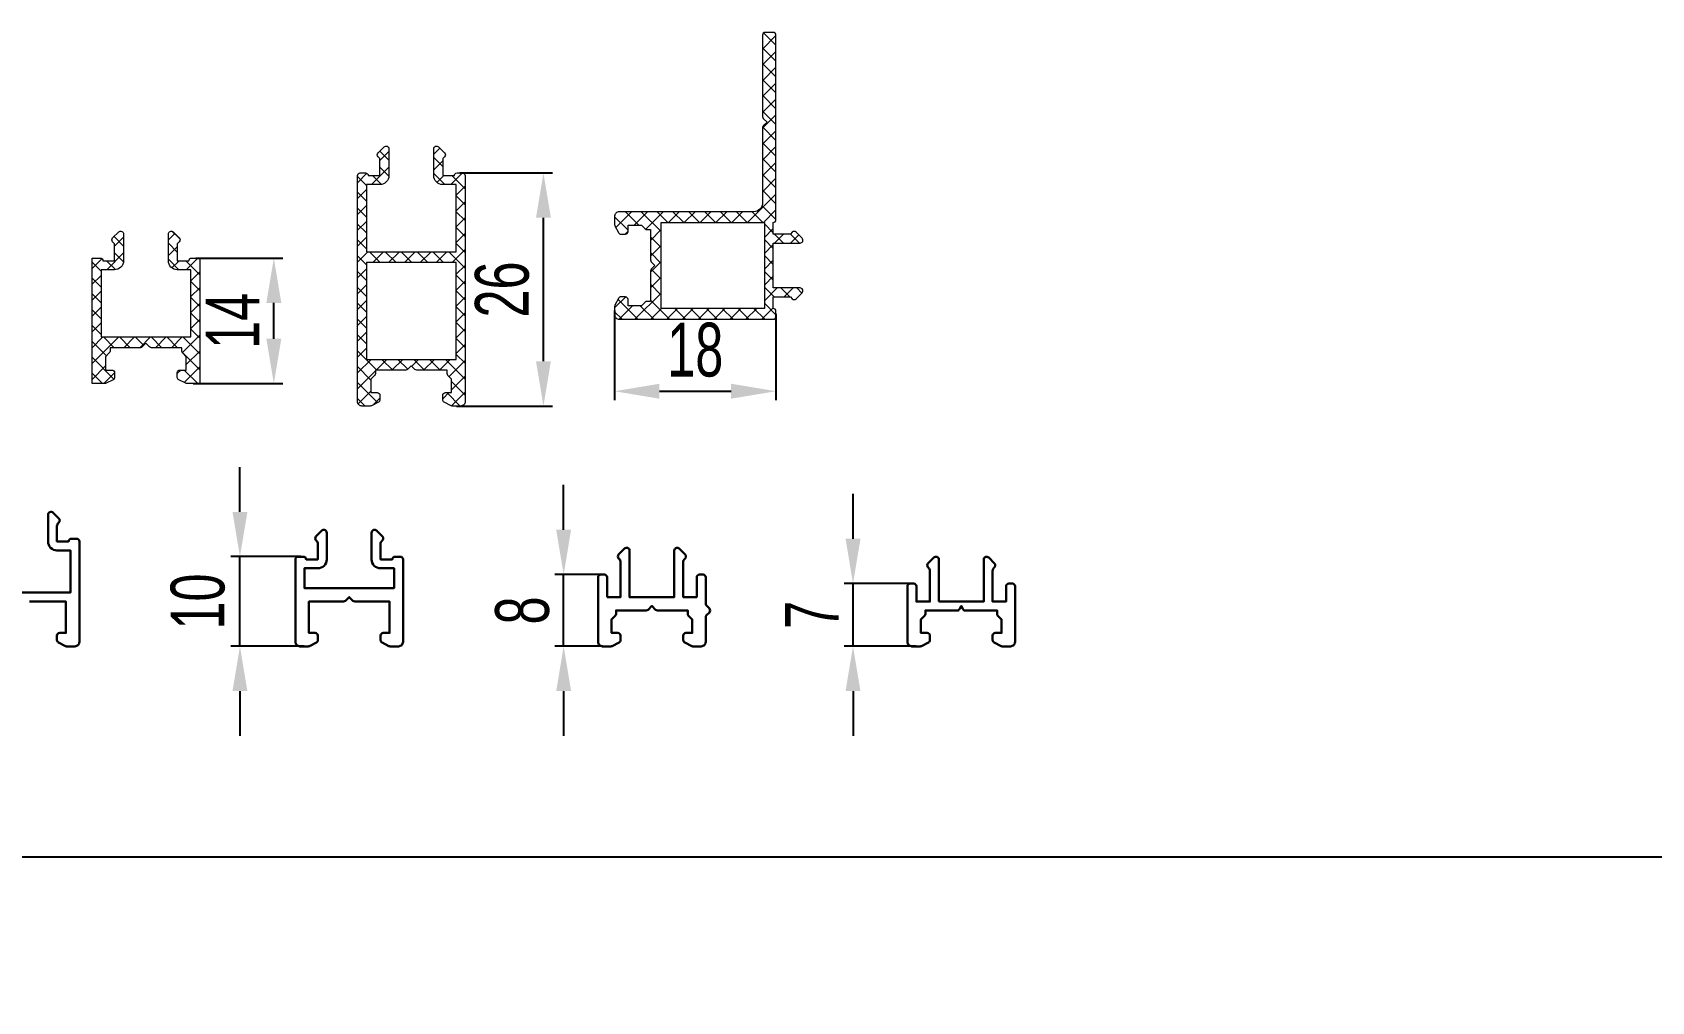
# Model space of a CAD drawing. Extents: x -37 to 8820, y -336 to 478.
# Drawn here: x 6401.7 to 6492, y 288.9 to 343 of the extents above; entities that cross this region are included whole.
import ezdxf

# ---------------------------------------------------------------- set-up
doc = ezdxf.new("R2010")
doc.units = 0
doc.header["$LTSCALE"] = 5
doc.layers.get('0').update_dxf_attribs({"linetype": 'CONTINUOUS', "lineweight": 30})
doc.layers.get('DEFPOINTS').update_dxf_attribs({"linetype": 'CONTINUOUS'})
for name, color, linetype, lineweight in [('Dimentions', 5, 'CONTINUOUS', 15), ('Уплотнители', 1, 'CONTINUOUS', 20), ('Штриховка', 1, 'CONTINUOUS', 5)]:
    doc.layers.add(name, color=color, linetype=linetype, lineweight=lineweight)
doc.layers.add('Скрытые', color=14, linetype='CONTINUOUS', plot=False)
doc.styles.add('3', font='RUSS.SHX', dxfattribs={"width": 0.7, "height": 3})
doc.dimstyles.new('MX1_6', dxfattribs={"dimtxt": 3, "dimasz": 2.5, "dimexe": 0.5, "dimexo": 0, "dimgap": 0.8, "dimtad": 1, "dimlfac": 1.6, "dimdsep": 46, "dimtxsty": '3', "dimcen": 0, "dimclrd": 256, "dimclre": 256, "dimclrt": 256, "dimaunit": 1, "dimadec": 0, "dimazin": 0, "dimtfac": 1, "dimtmove": 0, "dimatfit": 1, "dimfxl": 1, "dimtvp": 1, "dimtolj": 1, "dimtzin": 0, "dimarcsym": 0})

# ---------------------------------------------------------------- blocks, each defined once
blk = doc.blocks.new('*D919')
at = {"layer": 'DEFPOINTS', "color": 0, "transparency": 16777216}
for p in [(6413.247, 313.738), (6416.641, 313.738), (6416.823, 308.738)]:
    blk.add_point(p, dxfattribs=at)
at = {"layer": 'Dimentions', "lineweight": -2, "transparency": 16777216}
for p, q in [((6413.247, 316.238), (6413.247, 318.738)), ((6416.641, 313.738), (6412.747, 313.738)), ((6413.247, 308.738), (6413.247, 313.738)), ((6416.823, 308.738), (6412.747, 308.738)), ((6413.247, 306.238), (6413.247, 303.738))]:
    blk.add_line(p, q, dxfattribs=at)
at = {"layer": 'Dimentions', "transparency": 16777216}
for points in [[(6412.83, 316.238), (6413.663, 316.238), (6413.247, 313.738)], [(6412.83, 306.238), (6413.663, 306.238), (6413.247, 308.738)]]:
    blk.add_solid(points, dxfattribs=at)
at = {"layer": 'Dimentions', "transparency": 16777216, "insert": (6410.904, 311.238), "char_height": 3, "attachment_point": 5, "rotation": 90, "style": '3'}
blk.add_mtext('\\A1;10', dxfattribs=at)
blk = doc.blocks.new('*D920')
at = {"layer": 'DEFPOINTS', "color": 0, "transparency": 16777216}
for p in [(6431.3, 312.738), (6433.371, 312.738), (6433.471, 308.738)]:
    blk.add_point(p, dxfattribs=at)
at = {"layer": 'Dimentions', "lineweight": -2, "transparency": 16777216}
for p, q in [((6431.3, 315.238), (6431.3, 317.738)), ((6433.371, 312.738), (6430.8, 312.738)), ((6431.3, 308.738), (6431.3, 312.738)), ((6433.471, 308.738), (6430.8, 308.738)), ((6431.3, 306.238), (6431.3, 303.738))]:
    blk.add_line(p, q, dxfattribs=at)
at = {"layer": 'Dimentions', "transparency": 16777216}
for points in [[(6430.883, 315.238), (6431.716, 315.238), (6431.3, 312.738)], [(6430.883, 306.238), (6431.716, 306.238), (6431.3, 308.738)]]:
    blk.add_solid(points, dxfattribs=at)
at = {"layer": 'Dimentions', "transparency": 16777216, "insert": (6429, 310.738), "char_height": 3, "attachment_point": 5, "rotation": 90, "style": '3'}
blk.add_mtext('\\A1;8', dxfattribs=at)
blk = doc.blocks.new('*D921')
at = {"layer": 'DEFPOINTS', "color": 0, "transparency": 16777216}
for p in [(6447.436, 312.238), (6450.722, 312.238), (6450.955, 308.738)]:
    blk.add_point(p, dxfattribs=at)
at = {"layer": 'Dimentions', "lineweight": -2, "transparency": 16777216}
for p, q in [((6447.436, 314.738), (6447.436, 317.238)), ((6450.722, 312.238), (6446.936, 312.238)), ((6447.436, 308.738), (6447.436, 312.238)), ((6450.955, 308.738), (6446.936, 308.738)), ((6447.436, 306.238), (6447.436, 303.738))]:
    blk.add_line(p, q, dxfattribs=at)
at = {"layer": 'Dimentions', "transparency": 16777216}
for points in [[(6447.02, 314.738), (6447.853, 314.738), (6447.436, 312.238)], [(6447.02, 306.238), (6447.853, 306.238), (6447.436, 308.738)]]:
    blk.add_solid(points, dxfattribs=at)
at = {"layer": 'Dimentions', "transparency": 16777216, "insert": (6445.136, 310.488), "char_height": 3, "attachment_point": 5, "rotation": 90, "style": '3'}
blk.add_mtext('\\A1;7', dxfattribs=at)
blk = doc.blocks.new('*D922')
at = {"layer": 'DEFPOINTS', "color": 0, "transparency": 16777216}
for p in [(6410.781, 330.391, -0.211), (6415.137, 330.391), (6410.648, 323.391, -0.211)]:
    blk.add_point(p, dxfattribs=at)
at = {"layer": 'Dimentions', "lineweight": -2, "transparency": 16777216}
for p, q in [((6410.781, 330.391), (6415.637, 330.391)), ((6415.137, 325.891), (6415.137, 327.891)), ((6410.648, 323.391), (6415.637, 323.391))]:
    blk.add_line(p, q, dxfattribs=at)
at = {"layer": 'Dimentions', "transparency": 16777216}
for points in [[(6414.72, 327.891), (6415.554, 327.891), (6415.137, 330.391)], [(6414.72, 325.891), (6415.554, 325.891), (6415.137, 323.391)]]:
    blk.add_solid(points, dxfattribs=at)
at = {"layer": 'Dimentions', "transparency": 16777216, "insert": (6412.837, 326.891), "char_height": 3, "attachment_point": 5, "rotation": 90, "style": '3'}
blk.add_mtext('\\A1;14', dxfattribs=at)
blk = doc.blocks.new('*D923')
at = {"layer": 'DEFPOINTS', "color": 0, "transparency": 16777216}
for p in [(6425.504, 335.137, -0.211), (6430.173, 335.137), (6425.321, 322.137, -0.211)]:
    blk.add_point(p, dxfattribs=at)
at = {"layer": 'Dimentions', "lineweight": -2, "transparency": 16777216}
for p, q in [((6425.504, 335.137), (6430.673, 335.137)), ((6430.173, 324.637), (6430.173, 332.637)), ((6425.321, 322.137), (6430.673, 322.137))]:
    blk.add_line(p, q, dxfattribs=at)
at = {"layer": 'Dimentions', "transparency": 16777216}
for points in [[(6429.756, 332.637), (6430.589, 332.637), (6430.173, 335.137)], [(6429.756, 324.637), (6430.589, 324.637), (6430.173, 322.137)]]:
    blk.add_solid(points, dxfattribs=at)
at = {"layer": 'Dimentions', "transparency": 16777216, "insert": (6427.873, 328.637), "char_height": 3, "attachment_point": 5, "rotation": 90, "style": '3'}
blk.add_mtext('\\A1;26', dxfattribs=at)
blk = doc.blocks.new('*D924')
at = {"layer": 'DEFPOINTS', "color": 0, "transparency": 16777216}
for p in [(6434.141, 327.457, -0.002), (6443.141, 327.275, -0.002), (6443.141, 322.963)]:
    blk.add_point(p, dxfattribs=at)
at = {"layer": 'Dimentions', "lineweight": -2, "transparency": 16777216}
for p, q in [((6434.141, 327.457), (6434.141, 322.463)), ((6443.141, 327.275), (6443.141, 322.463)), ((6436.641, 322.963), (6440.641, 322.963))]:
    blk.add_line(p, q, dxfattribs=at)
at = {"layer": 'Dimentions', "transparency": 16777216}
for points in [[(6436.641, 323.38), (6436.641, 322.546), (6434.141, 322.963)], [(6440.641, 323.38), (6440.641, 322.546), (6443.141, 322.963)]]:
    blk.add_solid(points, dxfattribs=at)
at = {"layer": 'Dimentions', "transparency": 16777216, "insert": (6438.641, 325.263), "char_height": 3, "attachment_point": 5, "style": '3'}
blk.add_mtext('\\A1;18', dxfattribs=at)

msp = doc.modelspace()

# ---------------------------------------------------------------- hatches: boundary and pattern name
at = {"layer": 'Штриховка'}
h = msp.add_hatch(dxfattribs=at)
h.set_pattern_fill('NET', color=256, scale=5, angle=45, style=0)
h.set_pattern_definition([(45, (3264.8687, 2260.1099), (-0.44194174, 0.44194174), []), (135, (3264.8687, 2260.1099), (-0.44194174, -0.44194174), [])])
h.paths.add_polyline_path([(6442.491, 327.5747), (6436.741, 327.5747), (6436.741, 332.3747), (6442.491, 332.3747)], flags=16)
edge = h.paths.add_edge_path()
edge.add_line((6442.391, 342.8247), (6442.391, 338.2869))
edge.add_arc((6442.541, 338.2869), 0.15, 180, 225)
edge.add_line((6442.435, 338.1808), (6442.641, 337.9747))
edge.add_line((6442.641, 337.9747), (6442.435, 337.7687))
edge.add_arc((6442.541, 337.6626), 0.15, 135, 180)
edge.add_line((6442.391, 337.6626), (6442.391, 333.4747))
edge.add_arc((6441.891, 333.4747), 0.5, -90, 0, ccw=False)
edge.add_line((6441.891, 332.9747), (6434.391, 332.9747))
edge.add_arc((6434.391, 332.7247), 0.25, 90, 180)
edge.add_line((6434.141, 332.7247), (6434.141, 332.2601))
edge.add_arc((6434.291, 332.2601), 0.15, 180, 206.565051)
edge.add_line((6434.1569, 332.1931), (6434.3496, 331.8076))
edge.add_arc((6434.4837, 331.8747), 0.15, 206.565051, 270)
edge.add_line((6434.4837, 331.7247), (6434.741, 331.7247))
edge.add_arc((6434.741, 331.8747), 0.15, 270, 360)
edge.add_line((6434.891, 331.8747), (6434.891, 332.2247))
edge.add_line((6434.891, 332.2247), (6435.641, 332.2247))
edge.add_line((6435.641, 332.2247), (6435.8471, 332.0187))
edge.add_arc((6435.9532, 332.1247), 0.15, 225, 270)
edge.add_line((6435.9532, 331.9747), (6436.141, 331.9747))
edge.add_line((6436.141, 331.9747), (6436.141, 330.2869))
edge.add_arc((6436.291, 330.2869), 0.15, 180, 225)
edge.add_line((6436.185, 330.1808), (6436.391, 329.9747))
edge.add_line((6436.391, 329.9747), (6436.185, 329.7687))
edge.add_arc((6436.291, 329.6626), 0.15, 135, 180)
edge.add_line((6436.141, 329.6626), (6436.141, 327.9747))
edge.add_line((6436.141, 327.9747), (6435.9532, 327.9747))
edge.add_arc((6435.9532, 327.8247), 0.15, 90, 135)
edge.add_line((6435.8471, 327.9308), (6435.641, 327.7247))
edge.add_line((6435.641, 327.7247), (6434.891, 327.7247))
edge.add_line((6434.891, 327.7247), (6434.891, 328.0747))
edge.add_arc((6434.741, 328.0747), 0.15, 0, 90)
edge.add_line((6434.741, 328.2247), (6434.4837, 328.2247))
edge.add_arc((6434.4837, 328.0747), 0.15, 90, 153.434949)
edge.add_line((6434.3496, 328.1418), (6434.1569, 327.7564))
edge.add_arc((6434.291, 327.6893), 0.15, 153.434949, 180)
edge.add_line((6434.141, 327.6893), (6434.141, 327.2247))
edge.add_arc((6434.391, 327.2247), 0.25, 180, 270)
edge.add_line((6434.391, 326.9747), (6442.991, 326.9747))
edge.add_arc((6442.991, 327.1247), 0.15, 270, 360)
edge.add_line((6443.141, 327.1247), (6443.141, 327.4247))
edge.add_arc((6442.991, 327.4247), 0.15, 0, 90)
edge.add_line((6442.991, 327.5747), (6442.991, 328.2247))
edge.add_line((6442.991, 328.2247), (6443.941, 328.2247))
edge.add_line((6443.941, 328.2247), (6444.0471, 328.1187))
edge.add_arc((6444.1532, 328.2247), 0.15, 225, 315)
edge.add_line((6444.2592, 328.1187), (6444.5946, 328.454))
edge.add_arc((6444.4825, 328.5661), 0.1586, 315, 450)
edge.add_line((6444.4825, 328.7247), (6442.991, 328.7247))
edge.add_line((6442.991, 328.7247), (6442.991, 331.2247))
edge.add_line((6442.991, 331.2247), (6444.4825, 331.2247))
edge.add_arc((6444.4825, 331.3833), 0.1586, 270, 405)
edge.add_line((6444.5946, 331.4954), (6444.2592, 331.8308))
edge.add_arc((6444.1532, 331.7247), 0.15, 45, 135)
edge.add_line((6444.0471, 331.8308), (6443.941, 331.7247))
edge.add_line((6443.941, 331.7247), (6442.991, 331.7247))
edge.add_line((6442.991, 331.7247), (6442.991, 332.3747))
edge.add_arc((6442.991, 332.5247), 0.15, 270, 360)
edge.add_line((6443.141, 332.5247), (6443.141, 342.8247))
edge.add_arc((6442.991, 342.8247), 0.15, 360, 450)
edge.add_line((6442.991, 342.9747), (6442.541, 342.9747))
edge.add_arc((6442.541, 342.8247), 0.15, 90, 180)
h = msp.add_hatch(dxfattribs=at)
h.set_pattern_fill('NET', color=256, scale=5, angle=135, style=0)
h.set_pattern_definition([(135, (4492.6707, -2813.18675), (-0.44194174, -0.44194174), []), (225, (4492.6707, -2813.18675), (0.44194174, -0.44194174), [])])
h.paths.add_polyline_path([(6425.3037, 330.1366), (6420.3037, 330.1366), (6420.3037, 324.7366), (6425.3037, 324.7366)], flags=16)
edge = h.paths.add_edge_path()
edge.add_line((6425.3037, 330.7366), (6425.3037, 334.4866))
edge.add_line((6425.3037, 334.4866), (6424.5537, 334.4866))
edge.add_arc((6424.5537, 334.9866), 0.5, 180, 270, ccw=False)
edge.add_line((6424.0537, 334.9866), (6424.0537, 336.478))
edge.add_arc((6424.2123, 336.478), 0.1586, 45, 180, ccw=False)
edge.add_line((6424.3245, 336.5902), (6424.6598, 336.2548))
edge.add_arc((6424.5537, 336.1487), 0.15, -45, 45, ccw=False)
edge.add_line((6424.6598, 336.0427), (6424.5537, 335.9366))
edge.add_line((6424.5537, 335.9366), (6424.5537, 334.9866))
edge.add_line((6424.5537, 334.9866), (6425.2037, 334.9866))
edge.add_arc((6425.3537, 334.9866), 0.15, 90, 180, ccw=False)
edge.add_line((6425.3537, 335.1366), (6425.6537, 335.1366))
edge.add_arc((6425.6537, 334.9866), 0.15, 0, 90, ccw=False)
edge.add_line((6425.8037, 334.9866), (6425.8037, 322.3866))
edge.add_arc((6425.5537, 322.3866), 0.25, -90, 0, ccw=False)
edge.add_line((6425.5537, 322.1366), (6425.0892, 322.1366))
edge.add_arc((6425.0892, 322.2866), 0.15, 243.434949, 270, ccw=False)
edge.add_line((6425.0221, 322.1524), (6424.6367, 322.3451))
edge.add_arc((6424.7037, 322.4793), 0.15, 180, 243.434949, ccw=False)
edge.add_line((6424.5537, 322.4793), (6424.5537, 322.7366))
edge.add_arc((6424.7037, 322.7366), 0.15, 90, 180, ccw=False)
edge.add_line((6424.7037, 322.8866), (6425.0537, 322.8866))
edge.add_line((6425.0537, 322.8866), (6425.0537, 323.6366))
edge.add_line((6425.0537, 323.6366), (6424.8477, 323.8427))
edge.add_arc((6424.9537, 323.9487), 0.15, 180, 225, ccw=False)
edge.add_line((6424.8037, 323.9487), (6424.8037, 324.1366))
edge.add_line((6424.8037, 324.1366), (6423.1159, 324.1366))
edge.add_arc((6423.1159, 324.2866), 0.15, 225, 270, ccw=False)
edge.add_line((6423.0098, 324.1805), (6422.8037, 324.3866))
edge.add_line((6422.8037, 324.3866), (6422.5977, 324.1805))
edge.add_arc((6422.4916, 324.2866), 0.15, 270, 315, ccw=False)
edge.add_line((6422.4916, 324.1366), (6420.8037, 324.1366))
edge.add_line((6420.8037, 324.1366), (6420.8037, 323.9487))
edge.add_arc((6420.6537, 323.9487), 0.15, -45, 0, ccw=False)
edge.add_line((6420.7598, 323.8427), (6420.5537, 323.6366))
edge.add_line((6420.5537, 323.6366), (6420.5537, 322.8866))
edge.add_line((6420.5537, 322.8866), (6420.9037, 322.8866))
edge.add_arc((6420.9037, 322.7366), 0.15, 0, 90, ccw=False)
edge.add_line((6421.0537, 322.7366), (6421.0537, 322.4793))
edge.add_arc((6420.9037, 322.4793), 0.15, -63.434949, 0, ccw=False)
edge.add_line((6420.9708, 322.3451), (6420.5854, 322.1524))
edge.add_arc((6420.5183, 322.2866), 0.15, 270, 296.565051, ccw=False)
edge.add_line((6420.5183, 322.1366), (6420.0537, 322.1366))
edge.add_arc((6420.0537, 322.3866), 0.25, 180, 270, ccw=False)
edge.add_line((6419.8037, 322.3866), (6419.8037, 334.9866))
edge.add_arc((6419.9537, 334.9866), 0.15, 90, 180, ccw=False)
edge.add_line((6419.9537, 335.1366), (6420.2537, 335.1366))
edge.add_arc((6420.2537, 334.9866), 0.15, 0, 90, ccw=False)
edge.add_line((6420.4037, 334.9866), (6421.0537, 334.9866))
edge.add_line((6421.0537, 334.9866), (6421.0537, 335.9366))
edge.add_line((6421.0537, 335.9366), (6420.9477, 336.0427))
edge.add_arc((6421.0537, 336.1487), 0.15, 135, 225, ccw=False)
edge.add_line((6420.9477, 336.2548), (6421.283, 336.5902))
edge.add_arc((6421.3952, 336.478), 0.1586, 0, 135, ccw=False)
edge.add_line((6421.5537, 336.478), (6421.5537, 334.9866))
edge.add_arc((6421.0537, 334.9866), 0.5, -90, 0, ccw=False)
edge.add_line((6421.0537, 334.4866), (6420.3037, 334.4866))
edge.add_line((6420.3037, 334.4866), (6420.3037, 330.7366))
edge.add_line((6420.3037, 330.7366), (6425.3037, 330.7366))
h = msp.add_hatch(dxfattribs=at)
h.set_pattern_fill('NET', color=256, scale=5, angle=135, style=0)
h.set_pattern_definition([(135, (4477.8726, -2790.5668), (-0.44194174, -0.44194174), []), (225, (4477.8726, -2790.5668), (0.44194174, -0.44194174), [])])
edge = h.paths.add_edge_path()
edge.add_line((6408.0057, 325.6409), (6407.7996, 325.4348))
edge.add_arc((6407.6935, 325.5409), 0.15, 270, 315, ccw=False)
edge.add_line((6407.6935, 325.3909), (6406.0057, 325.3909))
edge.add_line((6406.0057, 325.3909), (6406.0057, 325.203))
edge.add_arc((6405.8557, 325.203), 0.15, 315, 360, ccw=False)
edge.add_line((6405.9617, 325.0969), (6405.7557, 324.8909))
edge.add_line((6405.7557, 324.8909), (6405.7557, 324.1409))
edge.add_line((6405.7557, 324.1409), (6406.1057, 324.1409))
edge.add_arc((6406.1057, 323.9909), 0.15, 0, 90, ccw=False)
edge.add_line((6406.2557, 323.9909), (6406.2557, 323.7336))
edge.add_arc((6406.1057, 323.7336), 0.15, 296.565051, 360, ccw=False)
edge.add_line((6406.1728, 323.5994), (6405.7873, 323.4067))
edge.add_arc((6405.7203, 323.5409), 0.15, 270, 296.565051, ccw=False)
edge.add_line((6405.7203, 323.3909), (6405.0057, 323.3909))
edge.add_line((6405.0057, 323.3909), (6405.0057, 330.3909))
edge.add_line((6405.0057, 330.3909), (6405.4557, 330.3909))
edge.add_arc((6405.4557, 330.2409), 0.15, 0, 90, ccw=False)
edge.add_line((6405.6057, 330.2409), (6406.2557, 330.2409))
edge.add_line((6406.2557, 330.2409), (6406.2557, 331.1909))
edge.add_line((6406.2557, 331.1909), (6406.1496, 331.2969))
edge.add_arc((6406.2557, 331.403), 0.15, 135, 225, ccw=False)
edge.add_line((6406.1496, 331.5091), (6406.485, 331.8444))
edge.add_arc((6406.5971, 331.7323), 0.1586, 0, 135, ccw=False)
edge.add_line((6406.7557, 331.7323), (6406.7557, 330.2409))
edge.add_arc((6406.2557, 330.2409), 0.5, -90, 0, ccw=False)
edge.add_line((6406.2557, 329.7409), (6405.5057, 329.7409))
edge.add_line((6405.5057, 329.7409), (6405.5057, 325.9909))
edge.add_line((6405.5057, 325.9909), (6410.5057, 325.9909))
edge.add_line((6410.5057, 325.9909), (6410.5057, 329.7409))
edge.add_line((6410.5057, 329.7409), (6409.7557, 329.7409))
edge.add_arc((6409.7557, 330.2409), 0.5, 180, 270, ccw=False)
edge.add_line((6409.2557, 330.2409), (6409.2557, 331.7323))
edge.add_arc((6409.4143, 331.7323), 0.1586, 45, 180, ccw=False)
edge.add_line((6409.5264, 331.8444), (6409.8617, 331.5091))
edge.add_arc((6409.7557, 331.403), 0.15, -45, 45, ccw=False)
edge.add_line((6409.8617, 331.2969), (6409.7557, 331.1909))
edge.add_line((6409.7557, 331.1909), (6409.7557, 330.2409))
edge.add_line((6409.7557, 330.2409), (6410.4057, 330.2409))
edge.add_arc((6410.5557, 330.2409), 0.15, 90, 180, ccw=False)
edge.add_line((6410.5557, 330.3909), (6411.0057, 330.3909))
edge.add_line((6411.0057, 330.3909), (6411.0057, 323.3909))
edge.add_line((6411.0057, 323.3909), (6410.2911, 323.3909))
edge.add_arc((6410.2911, 323.5409), 0.15, 243.434949, 270, ccw=False)
edge.add_line((6410.224, 323.4067), (6409.8386, 323.5994))
edge.add_arc((6409.9057, 323.7336), 0.15, 180, 243.434949, ccw=False)
edge.add_line((6409.7557, 323.7336), (6409.7557, 323.9909))
edge.add_arc((6409.9057, 323.9909), 0.15, 90, 180, ccw=False)
edge.add_line((6409.9057, 324.1409), (6410.2557, 324.1409))
edge.add_line((6410.2557, 324.1409), (6410.2557, 324.8909))
edge.add_line((6410.2557, 324.8909), (6410.0496, 325.0969))
edge.add_arc((6410.1557, 325.203), 0.15, 180, 225, ccw=False)
edge.add_line((6410.0057, 325.203), (6410.0057, 325.3909))
edge.add_line((6410.0057, 325.3909), (6408.3178, 325.3909))
edge.add_arc((6408.3178, 325.5409), 0.15, 225, 270, ccw=False)
edge.add_line((6408.2117, 325.4348), (6408.0057, 325.6409))

# ---------------------------------------------------------------- linework, layer by layer
msp.add_lwpolyline([(6401.5131, 311.2376), (6403.5454, 311.2376), (6403.5454, 309.4876), (6403.1954, 309.4876, 0.4142136), (6403.0454, 309.3376), (6403.0454, 309.0803, 0.284079), (6403.1283, 308.9461), (6403.5137, 308.7534, 0.1164338), (6403.5808, 308.7376), (6404.0454, 308.7376, 0.4142136), (6404.2954, 308.9876), (6404.2954, 314.5876, 0.4142136), (6404.1454, 314.7376), (6403.8454, 314.7376, 0.4142136), (6403.6954, 314.5876), (6403.0454, 314.5876), (6403.0454, 315.4415, -0.1989124), (6403.1186, 315.6182), (6403.1514, 315.6511, 0.4142136), (6403.1514, 315.8632), (6402.825, 316.1896, 0.6681786), (6402.5454, 316.0738), (6402.5454, 314.5876, 0.4142136), (6403.0454, 314.0876), (6403.7954, 314.0876), (6403.7954, 311.7376), (6398.7954, 311.7376)], format="xyb")
for points in [[(6422.1908, 313.7376), (6421.8908, 313.7376, 0.4142136), (6421.7408, 313.5876), (6421.0908, 313.5876), (6421.0908, 314.4829, -0.1989124), (6421.1347, 314.5889), (6421.1968, 314.6511, 0.4142136), (6421.1968, 314.8632), (6420.8704, 315.1896, 0.6681786), (6420.5908, 315.0738), (6420.5908, 313.5876, 0.4142136), (6421.0908, 313.0876), (6421.8408, 313.0876), (6421.8408, 311.9876), (6416.8408, 311.9876), (6416.8408, 313.0876), (6417.5908, 313.0876, 0.4142136), (6418.0908, 313.5876), (6418.0908, 315.0738, 0.6681786), (6417.8111, 315.1896), (6417.4847, 314.8632, 0.4142136), (6417.4847, 314.6511), (6417.5468, 314.5889, -0.1989124), (6417.5908, 314.4829), (6417.5908, 313.5876), (6416.9408, 313.5876, 0.4142136), (6416.7908, 313.7376), (6416.4908, 313.7376, 0.4142136), (6416.3408, 313.5876), (6416.3408, 308.9876, 0.4142136), (6416.5908, 308.7376), (6417.0553, 308.7376, 0.1164338), (6417.1224, 308.7534), (6417.5078, 308.9461, 0.284079), (6417.5908, 309.0803), (6417.5908, 309.3376, 0.4142136), (6417.4408, 309.4876), (6417.0908, 309.4876), (6417.0908, 311.2376), (6419.0286, 311.2376, 0.1989124), (6419.1347, 311.2815), (6419.3408, 311.4876), (6419.5468, 311.2815, 0.1989124), (6419.6529, 311.2376), (6421.5908, 311.2376), (6421.5908, 309.4876), (6421.2408, 309.4876, 0.4142136), (6421.0908, 309.3376), (6421.0908, 309.0803, 0.284079), (6421.1737, 308.9461), (6421.5591, 308.7534, 0.1164338), (6421.6262, 308.7376), (6422.0908, 308.7376, 0.4142136), (6422.3408, 308.9876), (6422.3408, 313.5876, 0.4142136)], [(6433.7208, 311.4876), (6433.7208, 312.5876, 0.4142136), (6433.5708, 312.7376), (6433.3708, 312.7376, 0.4142136), (6433.2208, 312.5876), (6433.2208, 312.5876), (6433.2208, 308.9876, 0.4142136), (6433.4708, 308.7376), (6433.9354, 308.7376, 0.1164338), (6434.0025, 308.7534), (6434.3879, 308.9461, 0.284079), (6434.4708, 309.0803), (6434.4708, 309.3376, 0.4142136), (6434.3208, 309.4876), (6433.9708, 309.4876), (6433.9708, 310.2376), (6434.1769, 310.4437, 0.1989124), (6434.2208, 310.5497), (6434.2208, 310.7376), (6435.9087, 310.7376, 0.1989124), (6436.0148, 310.7815), (6436.2208, 310.9876), (6436.4269, 310.7815, 0.1989124), (6436.533, 310.7376), (6438.2208, 310.7376), (6438.2208, 310.5497, 0.1989124), (6438.2648, 310.4437), (6438.4708, 310.2376), (6438.4708, 309.4876), (6438.1208, 309.4876, 0.4142136), (6437.9708, 309.3376), (6437.9708, 309.0803, 0.284079), (6438.0537, 308.9461), (6438.4392, 308.7534, 0.1164338), (6438.5062, 308.7376), (6438.9708, 308.7376, 0.4142136), (6439.2208, 308.9876), (6439.2208, 310.3633, -0.1989124), (6439.2648, 310.4694), (6439.4269, 310.6315, 0.4142136), (6439.4269, 310.8437), (6439.2648, 311.0058, -0.1989124), (6439.2208, 311.1119), (6439.2208, 312.5876, 0.4142136), (6439.0708, 312.7376), (6438.8708, 312.7376, 0.4142136), (6438.7208, 312.5876), (6438.7208, 311.4876), (6437.9708, 311.4876), (6437.9708, 313.4755, -0.1989124), (6438.0148, 313.5815), (6438.0769, 313.6437, 0.4142136), (6438.0769, 313.8558), (6437.7415, 314.1912, 0.6681786), (6437.4708, 314.079), (6437.4708, 311.4876), (6434.9708, 311.4876), (6434.9708, 314.079, 0.6681786), (6434.7001, 314.1912), (6434.3648, 313.8558, 0.4142136), (6434.3648, 313.6437), (6434.4269, 313.5815, -0.1989124), (6434.4708, 313.4755), (6434.4708, 311.4876)], [(6452.2225, 311.2376), (6452.2225, 313.5738, 0.6681786), (6451.9428, 313.6896), (6451.6164, 313.3632, 0.4142136), (6451.6164, 313.1511), (6451.6492, 313.1182, -0.1989124), (6451.7225, 312.9415), (6451.7225, 311.2376), (6450.9725, 311.2376), (6450.9725, 312.0876, 0.4142136), (6450.8225, 312.2376), (6450.6225, 312.2376, 0.4142136), (6450.4725, 312.0876), (6450.4725, 312.0876), (6450.4725, 308.9876, 0.4142136), (6450.7225, 308.7376), (6451.187, 308.7376, 0.1164338), (6451.2541, 308.7534), (6451.6395, 308.9461, 0.284079), (6451.7225, 309.0803), (6451.7225, 309.3376, 0.4142136), (6451.5725, 309.4876), (6451.2225, 309.4876), (6451.2225, 310.2376), (6451.4285, 310.4437, 0.1989124), (6451.4725, 310.5497), (6451.4725, 310.7376), (6453.2547, 310.7376, 0.284079), (6453.3889, 310.8205), (6453.4725, 310.9876), (6453.556, 310.8205, 0.284079), (6453.6902, 310.7376), (6455.4725, 310.7376), (6455.4725, 310.5497, 0.1989124), (6455.5164, 310.4437), (6455.7225, 310.2376), (6455.7225, 309.4876), (6455.3725, 309.4876, 0.4142136), (6455.2225, 309.3376), (6455.2225, 309.0803, 0.284079), (6455.3054, 308.9461), (6455.6908, 308.7534, 0.1164338), (6455.7579, 308.7376), (6456.2225, 308.7376, 0.4142136), (6456.4725, 308.9876), (6456.4725, 312.0876), (6456.4725, 312.0876, 0.4142136), (6456.3225, 312.2376), (6456.1225, 312.2376, 0.4142136), (6455.9725, 312.0876), (6455.9725, 311.2376), (6455.2225, 311.2376), (6455.2225, 312.9415, -0.1989124), (6455.2957, 313.1182), (6455.3285, 313.1511, 0.4142136), (6455.3285, 313.3632), (6455.0021, 313.6896, 0.6681786), (6454.7225, 313.5738), (6454.7225, 311.2376)]]:
    msp.add_lwpolyline(points, format="xyb", close=True)
at = {"layer": 'Скрытые', "linetype": 'Continuous'}
msp.add_lwpolyline([(6300, 297), (6510, 297), (6510, 0), (6300, 0)], close=True, dxfattribs=at)
at = {"layer": 'Уплотнители'}
msp.add_lwpolyline([(6442.391, 342.8247), (6442.391, 338.2869, 0.1989124), (6442.435, 338.1808), (6442.641, 337.9747), (6442.435, 337.7687, 0.1989124), (6442.391, 337.6626), (6442.391, 333.4747, -0.4142136), (6441.891, 332.9747), (6434.391, 332.9747, 0.4142136), (6434.141, 332.7247), (6434.141, 332.2601, 0.1164338), (6434.1569, 332.1931), (6434.3496, 331.8076, 0.284079), (6434.4837, 331.7247), (6434.741, 331.7247, 0.4142136), (6434.891, 331.8747), (6434.891, 332.2247), (6435.641, 332.2247), (6435.8471, 332.0187, 0.1989124), (6435.9532, 331.9747), (6436.141, 331.9747), (6436.141, 330.2869, 0.1989124), (6436.185, 330.1808), (6436.391, 329.9747), (6436.185, 329.7687, 0.1989124), (6436.141, 329.6626), (6436.141, 327.9747), (6435.9532, 327.9747, 0.1989124), (6435.8471, 327.9308), (6435.641, 327.7247), (6434.891, 327.7247), (6434.891, 328.0747, 0.4142136), (6434.741, 328.2247), (6434.4837, 328.2247, 0.284079), (6434.3496, 328.1418), (6434.1569, 327.7564, 0.1164338), (6434.141, 327.6893), (6434.141, 327.2247, 0.4142136), (6434.391, 326.9747), (6442.991, 326.9747, 0.4142136), (6443.141, 327.1247), (6443.141, 327.4247, 0.4142136), (6442.991, 327.5747), (6442.991, 328.2247), (6443.941, 328.2247), (6444.0471, 328.1187, 0.4142136), (6444.2592, 328.1187), (6444.5946, 328.454, 0.6681786), (6444.4825, 328.7247), (6442.991, 328.7247), (6442.991, 331.2247), (6444.4825, 331.2247, 0.6681786), (6444.5946, 331.4954), (6444.2592, 331.8308, 0.4142136), (6444.0471, 331.8308), (6443.941, 331.7247), (6442.991, 331.7247), (6442.991, 332.3747, 0.4142136), (6443.141, 332.5247), (6443.141, 342.8247, 0.4142136), (6442.991, 342.9747), (6442.541, 342.9747, 0.4142136)], format="xyb", close=True, dxfattribs=at)
at = {"layer": 'Уплотнители', "elevation": -0.2088}
msp.add_lwpolyline([(6425.3037, 330.7366), (6425.3037, 334.4866), (6424.5537, 334.4866, -0.4142136), (6424.0537, 334.9866), (6424.0537, 336.478, -0.6681786), (6424.3245, 336.5902), (6424.6598, 336.2548, -0.4142136), (6424.6598, 336.0427), (6424.5537, 335.9366), (6424.5537, 334.9866), (6425.2037, 334.9866, -0.4142136), (6425.3537, 335.1366), (6425.6537, 335.1366, -0.4142136), (6425.8037, 334.9866), (6425.8037, 322.3866, -0.4142136), (6425.5537, 322.1366), (6425.0892, 322.1366, -0.1164338), (6425.0221, 322.1524), (6424.6367, 322.3451, -0.284079), (6424.5537, 322.4793), (6424.5537, 322.7366, -0.4142136), (6424.7037, 322.8866), (6425.0537, 322.8866), (6425.0537, 323.6366), (6424.8477, 323.8427, -0.1989124), (6424.8037, 323.9487), (6424.8037, 324.1366), (6423.1159, 324.1366, -0.1989124), (6423.0098, 324.1805), (6422.8037, 324.3866), (6422.5977, 324.1805, -0.1989124), (6422.4916, 324.1366), (6420.8037, 324.1366), (6420.8037, 323.9487, -0.1989124), (6420.7598, 323.8427), (6420.5537, 323.6366), (6420.5537, 322.8866), (6420.9037, 322.8866, -0.4142136), (6421.0537, 322.7366), (6421.0537, 322.4793, -0.284079), (6420.9708, 322.3451), (6420.5854, 322.1524, -0.1164338), (6420.5183, 322.1366), (6420.0537, 322.1366, -0.4142136), (6419.8037, 322.3866), (6419.8037, 334.9866, -0.4142136), (6419.9537, 335.1366), (6420.2537, 335.1366, -0.4142136), (6420.4037, 334.9866), (6421.0537, 334.9866), (6421.0537, 335.9366), (6420.9477, 336.0427, -0.4142136), (6420.9477, 336.2548), (6421.283, 336.5902, -0.6681786), (6421.5537, 336.478), (6421.5537, 334.9866, -0.4142136), (6421.0537, 334.4866), (6420.3037, 334.4866), (6420.3037, 330.7366)], format="xyb", close=True, dxfattribs=at)
at = {"layer": 'Уплотнители'}
msp.add_lwpolyline([(6442.491, 327.5747), (6436.741, 327.5747), (6436.741, 332.3747), (6442.491, 332.3747)], close=True, dxfattribs=at)
at = {"layer": 'Уплотнители', "elevation": -0.2088}
msp.add_lwpolyline([(6408.0057, 325.6409), (6407.7996, 325.4348, -0.1989124), (6407.6935, 325.3909), (6406.0057, 325.3909), (6406.0057, 325.203, -0.1989124), (6405.9617, 325.0969), (6405.7557, 324.8909), (6405.7557, 324.1409), (6406.1057, 324.1409, -0.4142136), (6406.2557, 323.9909), (6406.2557, 323.7336, -0.284079), (6406.1728, 323.5994), (6405.7873, 323.4067, -0.1164338), (6405.7203, 323.3909), (6405.0057, 323.3909), (6405.0057, 330.3909), (6405.4557, 330.3909, -0.4142136), (6405.6057, 330.2409), (6406.2557, 330.2409), (6406.2557, 331.1909), (6406.1496, 331.2969, -0.4142136), (6406.1496, 331.5091), (6406.485, 331.8444, -0.6681786), (6406.7557, 331.7323), (6406.7557, 330.2409, -0.4142136), (6406.2557, 329.7409), (6405.5057, 329.7409), (6405.5057, 325.9909), (6410.5057, 325.9909), (6410.5057, 329.7409), (6409.7557, 329.7409, -0.4142136), (6409.2557, 330.2409), (6409.2557, 331.7323, -0.6681786), (6409.5264, 331.8444), (6409.8617, 331.5091, -0.4142136), (6409.8617, 331.2969), (6409.7557, 331.1909), (6409.7557, 330.2409), (6410.4057, 330.2409, -0.4142136), (6410.5557, 330.3909), (6411.0057, 330.3909), (6411.0057, 323.3909), (6410.2911, 323.3909, -0.1164338), (6410.224, 323.4067), (6409.8386, 323.5994, -0.284079), (6409.7557, 323.7336), (6409.7557, 323.9909, -0.4142136), (6409.9057, 324.1409), (6410.2557, 324.1409), (6410.2557, 324.8909), (6410.0496, 325.0969, -0.1989124), (6410.0057, 325.203), (6410.0057, 325.3909), (6408.3178, 325.3909, -0.1989124), (6408.2117, 325.4348), (6408.0057, 325.6409)], format="xyb", dxfattribs=at)
msp.add_lwpolyline([(6425.3037, 330.1366), (6420.3037, 330.1366), (6420.3037, 324.7366), (6425.3037, 324.7366)], close=True, dxfattribs=at)

# ---------------------------------------------------------------- dimensions: what is measured, and where the dimension line sits
at = {"layer": 'Dimentions'}
for base, p1, p2, angle, picture, middle in [((6430.1728, 335.1366, 0.002), (6425.3214, 322.1366, -0.2088), (6425.5037, 335.1366, -0.2088), 90, '*D923', (6427.8728, 328.6366, 0.002)), ((6415.1369, 330.3909, 0.002), (6410.6484, 323.3909, -0.2088), (6410.7807, 330.3909, -0.2088), 90, '*D922', (6412.8369, 326.8909, 0.002)), ((6413.2466, 313.7376), (6416.8231, 308.7376), (6416.6408, 313.7376), 270, '*D919', (6410.9038, 311.2376)), ((6431.2998, 312.7376), (6433.4708, 308.7376), (6433.3708, 312.7376), 270, '*D920', (6428.9998, 310.7376)), ((6447.4365, 312.2376), (6450.9547, 308.7376), (6450.7225, 312.2376), 270, '*D921', (6445.1365, 310.4876))]:
    dim = msp.add_linear_dim(base=base, p1=p1, p2=p2, angle=angle, dimstyle='MX1_6', override={"dimlfac": 2}, dxfattribs=at)
    dim.commit()
    dim.dimension.update_dxf_attribs({"geometry": picture, "text_midpoint": middle})
dim = msp.add_linear_dim(base=(6443.141, 322.9631, 0.002), p1=(6434.141, 327.457), p2=(6443.141, 327.2747), dimstyle='MX1_6', override={"dimlfac": 2}, dxfattribs=at)
dim.commit()
dim.dimension.update_dxf_attribs({"geometry": '*D924', "text_midpoint": (6438.641, 325.2631, 0.002)})

doc.saveas('drawing.dxf')
